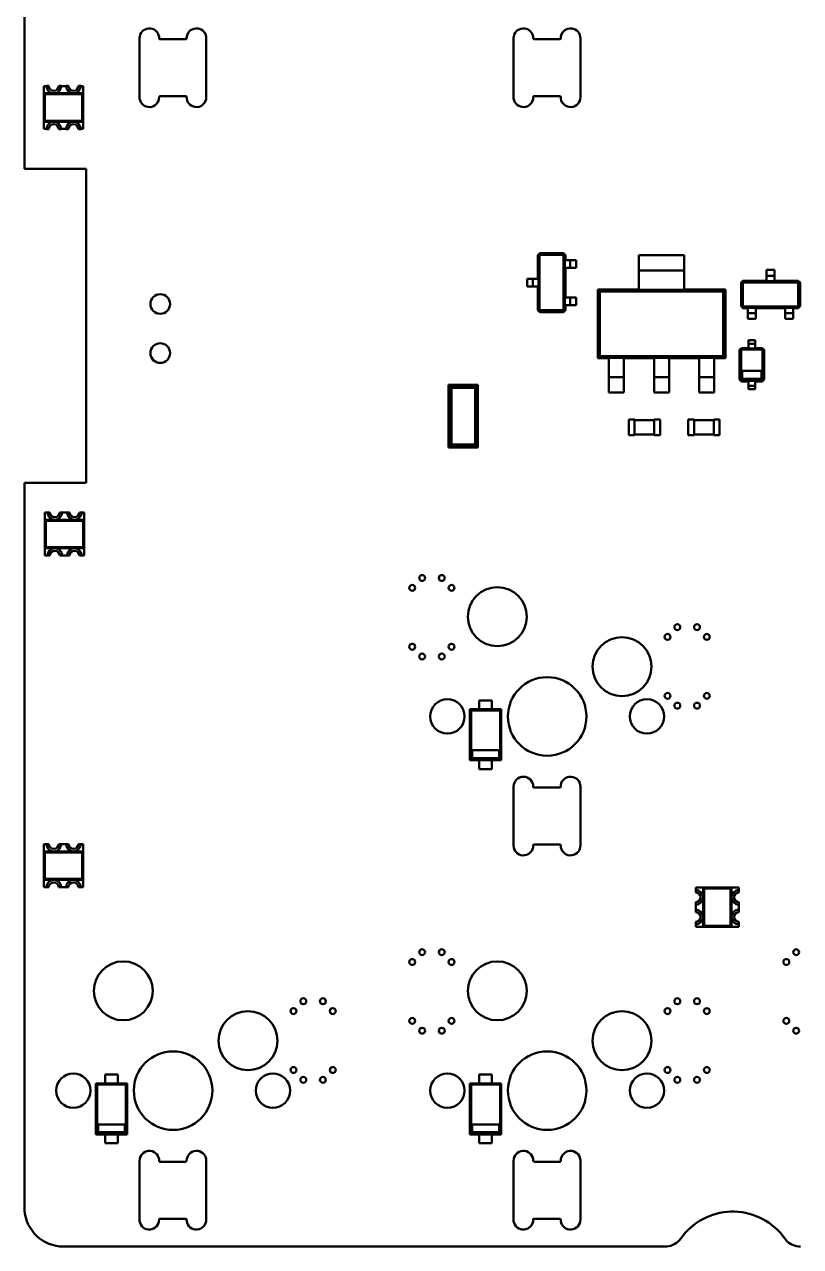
# Model space of a CAD drawing. Header units: millimetres. Extents: x 43 to 387, y 137 to 261.
# Drawn here: x 42.9 to 82.4, y 139 to 201.2 of the extents above; entities that cross this region are included whole.
import ezdxf

# ---------------------------------------------------------------- set-up
doc = ezdxf.new("R2010")
doc.units = ezdxf.units.MM
doc.header["$LTSCALE"] = 0.75
doc.layers.add('Visible', color=7, linetype='Continuous', lineweight=50)

msp = doc.modelspace()

# ---------------------------------------------------------------- linework, layer by layer
at = {"layer": 'Visible', "extrusion": (0, 0, -1)}
for p, q in [((42.921, 249.056), (42.921, 193.858)), ((48.782, 197.498), (48.782, 200.498)), ((49.78, 200.57), (49.782, 200.498)), ((49.812, 200.45), (49.832, 200.448)), ((49.832, 200.448), (51.132, 200.448)), ((51.18, 200.478), (51.182, 200.498)), ((52.18, 200.57), (52.182, 200.498)), ((52.182, 200.498), (52.182, 197.498)), ((67.832, 197.498), (67.832, 200.498)), ((68.83, 200.57), (68.832, 200.498)), ((68.882, 200.448), (70.182, 200.448)), ((70.23, 200.478), (70.232, 200.498)), ((71.23, 200.57), (71.232, 200.498)), ((71.232, 200.498), (71.232, 197.498)), ((43.917, 198.063), (44.042, 198.063)), ((43.917, 195.883), (43.917, 198.063)), ((44.042, 198.063), (44.042, 198.073)), ((44.167, 198.073), (44.042, 198.073)), ((44.792, 198.073), (44.667, 198.073)), ((44.792, 198.063), (44.792, 198.073)), ((44.792, 198.063), (45.042, 198.063)), ((45.042, 198.063), (45.042, 198.073)), ((45.167, 198.073), (45.042, 198.073)), ((45.792, 198.073), (45.667, 198.073)), ((45.792, 198.063), (45.792, 198.073)), ((45.792, 198.063), (45.917, 198.063)), ((45.917, 198.063), (45.917, 195.883)), ((45.917, 197.698), (43.917, 197.698)), ((43.966, 197.649), (43.917, 197.698)), ((43.917, 197.698), (43.917, 196.248)), ((45.868, 197.649), (43.966, 197.649)), ((43.966, 197.649), (43.966, 196.297)), ((45.868, 197.649), (45.917, 197.698)), ((45.868, 196.297), (45.868, 197.649)), ((45.917, 196.248), (45.917, 197.698)), ((48.785, 197.427), (48.782, 197.498)), ((49.784, 197.518), (49.782, 197.498)), ((51.132, 197.548), (49.832, 197.548)), ((51.152, 197.546), (51.132, 197.548)), ((51.185, 197.427), (51.182, 197.498)), ((67.835, 197.427), (67.832, 197.498)), ((68.834, 197.518), (68.832, 197.498)), ((70.182, 197.548), (68.882, 197.548)), ((70.202, 197.546), (70.182, 197.548)), ((70.235, 197.427), (70.232, 197.498)), ((43.966, 196.297), (43.917, 196.248)), ((43.917, 196.248), (44.411, 196.248)), ((43.966, 196.297), (45.868, 196.297)), ((44.423, 196.248), (45.917, 196.248)), ((45.868, 196.297), (45.917, 196.248)), ((44.042, 195.883), (43.917, 195.883)), ((44.042, 195.883), (44.042, 195.873)), ((44.042, 195.873), (44.167, 195.873)), ((44.667, 195.873), (44.792, 195.873)), ((45.042, 195.883), (44.792, 195.883)), ((44.792, 195.873), (44.792, 195.883)), ((45.042, 195.883), (45.042, 195.873)), ((45.042, 195.873), (45.167, 195.873)), ((45.667, 195.873), (45.792, 195.873)), ((45.792, 195.883), (45.792, 195.873)), ((45.917, 195.883), (45.792, 195.883)), ((42.921, 193.858), (46.067, 193.858)), ((46.067, 193.858), (46.067, 177.858)), ((69.067, 189.463), (69.162, 189.558)), ((69.067, 188.258), (69.067, 189.463)), ((69.092, 189.451), (69.175, 189.533)), ((69.092, 188.258), (69.092, 189.451)), ((69.092, 189.451), (69.159, 189.417)), ((69.159, 189.417), (69.208, 189.467)), ((69.159, 186.699), (69.159, 189.417)), ((69.162, 189.558), (70.372, 189.558)), ((69.175, 189.533), (70.36, 189.533)), ((69.175, 189.533), (69.208, 189.467)), ((69.208, 189.467), (70.326, 189.467)), ((70.36, 189.533), (70.326, 189.467)), ((70.326, 189.467), (70.376, 189.417)), ((70.36, 189.533), (70.442, 189.451)), ((70.372, 189.558), (70.467, 189.463)), ((70.442, 189.451), (70.376, 189.417)), ((70.376, 189.417), (70.376, 186.699)), ((70.442, 189.451), (70.442, 189.208)), ((70.442, 189.208), (70.442, 188.808)), ((70.467, 189.463), (70.467, 189.208)), ((70.467, 189.208), (70.717, 189.208)), ((70.817, 189.208), (70.717, 189.208)), ((70.717, 189.208), (70.717, 188.808)), ((71.017, 189.208), (70.817, 189.208)), ((71.017, 189.208), (71.017, 188.808)), ((74.217, 189.458), (74.217, 188.878)), ((74.217, 189.458), (76.517, 189.458)), ((76.517, 189.458), (76.517, 188.878)), ((70.442, 188.808), (70.442, 187.308)), ((70.467, 188.808), (70.467, 187.308)), ((70.467, 188.808), (70.717, 188.808)), ((70.817, 188.808), (70.717, 188.808)), ((71.017, 188.808), (70.817, 188.808)), ((74.217, 188.878), (74.217, 188.678)), ((74.217, 188.208), (74.217, 188.678)), ((74.217, 188.678), (76.517, 188.678)), ((76.517, 188.878), (76.517, 188.678)), ((76.517, 188.208), (76.517, 188.678)), ((80.717, 188.706), (80.717, 188.506)), ((80.717, 188.706), (81.117, 188.706)), ((81.117, 188.706), (81.117, 188.506)), ((68.517, 188.258), (68.717, 188.258)), ((68.517, 187.858), (68.517, 188.258)), ((68.717, 188.258), (68.817, 188.258)), ((69.067, 188.258), (68.817, 188.258)), ((68.817, 187.858), (68.817, 188.258)), ((69.092, 187.858), (69.092, 188.258)), ((74.217, 188.208), (74.217, 187.708)), ((76.517, 188.208), (76.517, 187.708)), ((79.417, 188.061), (79.512, 188.156)), ((79.417, 186.851), (79.417, 188.061)), ((79.442, 188.048), (79.525, 188.131)), ((79.442, 186.863), (79.442, 188.048)), ((79.442, 188.048), (79.509, 188.015)), ((79.509, 188.015), (79.558, 188.064)), ((79.509, 186.897), (79.509, 188.015)), ((79.512, 188.156), (80.717, 188.156)), ((79.525, 188.131), (80.717, 188.131)), ((79.525, 188.131), (79.558, 188.064)), ((79.558, 188.064), (82.276, 188.064)), ((80.717, 188.506), (80.717, 188.406)), ((80.717, 188.156), (80.717, 188.406)), ((80.717, 188.406), (81.117, 188.406)), ((80.717, 188.131), (81.117, 188.131)), ((81.117, 188.506), (81.117, 188.406)), ((81.117, 188.156), (81.117, 188.406)), ((81.117, 188.156), (82.322, 188.156)), ((81.117, 188.131), (82.31, 188.131)), ((82.31, 188.131), (82.276, 188.064)), ((82.276, 188.064), (82.326, 188.015)), ((82.31, 188.131), (82.392, 188.048)), ((82.322, 188.156), (82.417, 188.061)), ((82.392, 188.048), (82.326, 188.015)), ((82.326, 188.015), (82.326, 186.897)), ((82.392, 188.048), (82.392, 186.863)), ((82.417, 188.061), (82.417, 186.851)), ((68.517, 187.858), (68.717, 187.858)), ((68.717, 187.858), (68.817, 187.858)), ((69.067, 187.858), (68.817, 187.858)), ((69.067, 186.653), (69.067, 187.858)), ((69.092, 186.666), (69.092, 187.858)), ((70.442, 187.308), (70.442, 186.908)), ((70.467, 187.308), (70.717, 187.308)), ((70.817, 187.308), (70.717, 187.308)), ((70.717, 187.308), (70.717, 186.908)), ((71.017, 187.308), (70.817, 187.308)), ((71.017, 187.308), (71.017, 186.908)), ((74.217, 187.708), (72.117, 187.708)), ((72.117, 187.708), (72.117, 184.208)), ((74.217, 187.693), (72.132, 187.693)), ((72.132, 187.693), (72.132, 184.223)), ((72.132, 187.693), (72.226, 187.6)), ((78.509, 187.6), (72.226, 187.6)), ((72.226, 187.6), (72.226, 184.317)), ((76.517, 187.693), (74.217, 187.693)), ((78.617, 187.708), (76.517, 187.708)), ((78.602, 187.693), (76.517, 187.693)), ((78.602, 187.693), (78.509, 187.6)), ((78.509, 184.317), (78.509, 187.6)), ((78.602, 184.223), (78.602, 187.693)), ((78.617, 184.208), (78.617, 187.708)), ((69.092, 186.666), (69.159, 186.699)), ((69.208, 186.65), (69.159, 186.699)), ((70.376, 186.699), (70.326, 186.65)), ((70.442, 186.666), (70.376, 186.699)), ((70.442, 186.908), (70.442, 186.666)), ((70.467, 186.908), (70.467, 186.653)), ((70.467, 186.908), (70.717, 186.908)), ((70.817, 186.908), (70.717, 186.908)), ((71.017, 186.908), (70.817, 186.908)), ((79.512, 186.756), (79.417, 186.851)), ((79.442, 186.863), (79.509, 186.897)), ((79.525, 186.781), (79.442, 186.863)), ((79.558, 186.848), (79.509, 186.897)), ((79.767, 186.756), (79.512, 186.756)), ((79.525, 186.781), (79.558, 186.848)), ((79.767, 186.781), (79.525, 186.781)), ((82.276, 186.848), (79.558, 186.848)), ((80.167, 186.781), (79.767, 186.781)), ((79.767, 186.756), (79.767, 186.506)), ((81.667, 186.781), (80.167, 186.781)), ((81.667, 186.756), (80.167, 186.756)), ((80.167, 186.756), (80.167, 186.506)), ((82.067, 186.781), (81.667, 186.781)), ((81.667, 186.756), (81.667, 186.506)), ((82.31, 186.781), (82.067, 186.781)), ((82.322, 186.756), (82.067, 186.756)), ((82.067, 186.756), (82.067, 186.506)), ((82.326, 186.897), (82.276, 186.848)), ((82.31, 186.781), (82.276, 186.848)), ((82.392, 186.863), (82.31, 186.781)), ((82.417, 186.851), (82.322, 186.756)), ((82.392, 186.863), (82.326, 186.897)), ((69.162, 186.558), (69.067, 186.653)), ((69.175, 186.583), (69.092, 186.666)), ((70.372, 186.558), (69.162, 186.558)), ((69.175, 186.583), (69.208, 186.65)), ((70.36, 186.583), (69.175, 186.583)), ((70.326, 186.65), (69.208, 186.65)), ((70.36, 186.583), (70.326, 186.65)), ((70.442, 186.666), (70.36, 186.583)), ((70.467, 186.653), (70.372, 186.558)), ((79.767, 186.406), (79.767, 186.506)), ((80.167, 186.506), (79.767, 186.506)), ((79.767, 186.206), (79.767, 186.406)), ((80.167, 186.206), (79.767, 186.206)), ((80.167, 186.406), (80.167, 186.506)), ((80.167, 186.206), (80.167, 186.406)), ((81.667, 186.406), (81.667, 186.506)), ((82.067, 186.506), (81.667, 186.506)), ((81.667, 186.206), (81.667, 186.406)), ((82.067, 186.206), (81.667, 186.206)), ((82.067, 186.406), (82.067, 186.506)), ((82.067, 186.206), (82.067, 186.406)), ((79.792, 185.128), (79.792, 185.018)), ((79.792, 185.128), (80.142, 185.128)), ((79.792, 185.018), (79.792, 184.948)), ((79.792, 184.728), (79.792, 184.948)), ((79.792, 184.948), (80.142, 184.948)), ((80.142, 185.128), (80.142, 185.018)), ((80.142, 185.018), (80.142, 184.948)), ((80.142, 184.728), (80.142, 184.948)), ((72.117, 184.208), (72.684, 184.208)), ((72.132, 184.223), (72.226, 184.317)), ((72.132, 184.223), (72.684, 184.223)), ((72.226, 184.317), (78.509, 184.317)), ((72.684, 184.223), (73.451, 184.223)), ((72.684, 183.708), (72.684, 184.208)), ((73.451, 184.223), (74.984, 184.223)), ((73.451, 184.208), (74.984, 184.208)), ((73.451, 183.708), (73.451, 184.208)), ((74.984, 184.223), (75.751, 184.223)), ((74.984, 183.708), (74.984, 184.208)), ((75.751, 184.223), (77.284, 184.223)), ((75.751, 184.208), (77.284, 184.208)), ((75.751, 183.708), (75.751, 184.208)), ((77.284, 184.223), (78.051, 184.223)), ((77.284, 183.708), (77.284, 184.208)), ((78.051, 184.223), (78.602, 184.223)), ((78.051, 184.208), (78.617, 184.208)), ((78.051, 183.708), (78.051, 184.208)), ((78.602, 184.223), (78.509, 184.317)), ((79.342, 184.633), (79.437, 184.728)), ((79.342, 183.123), (79.342, 184.633)), ((79.367, 184.621), (79.45, 184.703)), ((79.367, 184.621), (79.427, 184.591)), ((79.367, 183.136), (79.367, 184.621)), ((79.427, 184.591), (79.48, 184.644)), ((79.427, 183.166), (79.427, 184.591)), ((79.437, 184.728), (79.792, 184.728)), ((79.45, 184.703), (79.792, 184.703)), ((79.45, 184.703), (79.48, 184.644)), ((79.48, 184.644), (80.455, 184.644)), ((79.792, 184.703), (80.142, 184.703)), ((80.142, 184.728), (80.497, 184.728)), ((80.142, 184.703), (80.485, 184.703)), ((80.485, 184.703), (80.455, 184.644)), ((80.455, 184.644), (80.508, 184.591)), ((80.485, 184.703), (80.567, 184.621)), ((80.497, 184.728), (80.592, 184.633)), ((80.567, 184.621), (80.508, 184.591)), ((80.508, 184.591), (80.508, 183.166)), ((80.567, 184.621), (80.567, 183.136)), ((80.592, 184.633), (80.592, 183.123)), ((72.684, 183.708), (72.684, 183.238)), ((73.451, 183.708), (73.451, 183.238)), ((74.984, 183.708), (74.984, 183.238)), ((75.751, 183.708), (75.751, 183.238)), ((77.284, 183.708), (77.284, 183.238)), ((78.051, 183.708), (78.051, 183.238)), ((79.477, 183.563), (79.477, 183.163)), ((80.458, 183.563), (79.477, 183.563)), ((80.458, 183.563), (80.458, 183.163)), ((72.684, 183.038), (72.684, 183.238)), ((73.451, 183.238), (72.684, 183.238)), ((72.684, 182.458), (72.684, 183.038)), ((73.451, 183.038), (73.451, 183.238)), ((73.451, 182.458), (73.451, 183.038)), ((74.984, 183.038), (74.984, 183.238)), ((75.751, 183.238), (74.984, 183.238)), ((74.984, 182.458), (74.984, 183.038)), ((75.751, 183.038), (75.751, 183.238)), ((75.751, 182.458), (75.751, 183.038)), ((77.284, 183.038), (77.284, 183.238)), ((78.051, 183.238), (77.284, 183.238)), ((77.284, 182.458), (77.284, 183.038)), ((78.051, 183.038), (78.051, 183.238)), ((78.051, 182.458), (78.051, 183.038)), ((79.437, 183.028), (79.342, 183.123)), ((79.367, 183.136), (79.427, 183.166)), ((79.45, 183.053), (79.367, 183.136)), ((79.48, 183.113), (79.427, 183.166)), ((79.792, 183.028), (79.437, 183.028)), ((79.45, 183.053), (79.48, 183.113)), ((79.792, 183.053), (79.45, 183.053)), ((80.458, 183.163), (79.477, 183.163)), ((80.455, 183.113), (79.48, 183.113)), ((80.142, 183.053), (79.792, 183.053)), ((79.792, 183.028), (79.792, 182.808)), ((80.485, 183.053), (80.142, 183.053)), ((80.497, 183.028), (80.142, 183.028)), ((80.142, 183.028), (80.142, 182.808)), ((80.508, 183.166), (80.455, 183.113)), ((80.485, 183.053), (80.455, 183.113)), ((80.567, 183.136), (80.485, 183.053)), ((80.592, 183.123), (80.497, 183.028)), ((80.567, 183.136), (80.508, 183.166)), ((64.517, 182.808), (64.517, 179.708)), ((64.525, 182.851), (64.525, 182.809)), ((64.567, 182.851), (64.525, 182.851)), ((65.967, 182.858), (64.567, 182.858)), ((64.57, 182.681), (64.57, 179.836)), ((64.592, 182.658), (64.592, 179.858)), ((64.63, 182.621), (64.63, 179.896)), ((64.667, 182.625), (64.667, 179.892)), ((65.84, 182.806), (64.695, 182.806)), ((65.817, 182.783), (64.717, 182.783)), ((65.784, 182.708), (64.751, 182.708)), ((65.78, 182.746), (64.755, 182.746)), ((65.867, 179.892), (65.867, 182.625)), ((65.905, 179.896), (65.905, 182.621)), ((65.942, 179.858), (65.942, 182.658)), ((65.965, 179.836), (65.965, 182.681)), ((66.01, 182.851), (65.968, 182.851)), ((66.01, 182.809), (66.01, 182.851)), ((66.017, 179.708), (66.017, 182.808)), ((73.451, 182.458), (72.684, 182.458)), ((75.751, 182.458), (74.984, 182.458)), ((78.051, 182.458), (77.284, 182.458)), ((79.792, 182.738), (79.792, 182.808)), ((80.142, 182.808), (79.792, 182.808)), ((79.792, 182.628), (79.792, 182.738)), ((80.142, 182.628), (79.792, 182.628)), ((80.142, 182.738), (80.142, 182.808)), ((80.142, 182.628), (80.142, 182.738)), ((73.692, 181.058), (73.692, 181.088)), ((73.692, 181.088), (73.992, 181.088)), ((73.992, 181.058), (73.992, 181.088)), ((74.992, 181.058), (74.992, 181.088)), ((74.992, 181.088), (75.292, 181.088)), ((75.292, 181.058), (75.292, 181.088)), ((76.722, 181.058), (76.722, 181.088)), ((76.722, 181.088), (77.022, 181.088)), ((77.022, 181.058), (77.022, 181.088)), ((78.022, 181.058), (78.022, 181.088)), ((78.022, 181.088), (78.322, 181.088)), ((78.322, 181.058), (78.322, 181.088)), ((73.692, 180.318), (73.692, 181.058)), ((73.992, 180.318), (73.992, 181.058)), ((73.992, 181.058), (74.992, 181.058)), ((74.992, 180.318), (74.992, 181.058)), ((75.292, 180.318), (75.292, 181.058)), ((76.722, 180.318), (76.722, 181.058)), ((77.022, 180.318), (77.022, 181.058)), ((77.022, 181.058), (78.022, 181.058)), ((78.022, 180.318), (78.022, 181.058)), ((78.322, 180.318), (78.322, 181.058)), ((73.692, 180.318), (73.692, 180.288)), ((73.692, 180.288), (73.992, 180.288)), ((73.992, 180.318), (73.992, 180.288)), ((73.992, 180.318), (74.992, 180.318)), ((74.992, 180.318), (74.992, 180.288)), ((74.992, 180.288), (75.292, 180.288)), ((75.292, 180.318), (75.292, 180.288)), ((76.722, 180.318), (76.722, 180.288)), ((76.722, 180.288), (77.022, 180.288)), ((77.022, 180.318), (77.022, 180.288)), ((77.022, 180.318), (78.022, 180.318)), ((78.022, 180.318), (78.022, 180.288)), ((78.022, 180.288), (78.322, 180.288)), ((78.322, 180.318), (78.322, 180.288)), ((64.525, 179.708), (64.525, 179.666)), ((64.525, 179.666), (64.567, 179.666)), ((64.567, 179.658), (65.967, 179.658)), ((64.695, 179.711), (65.84, 179.711)), ((64.717, 179.733), (65.817, 179.733)), ((64.751, 179.808), (65.784, 179.808)), ((64.755, 179.771), (65.78, 179.771)), ((65.968, 179.666), (66.01, 179.666)), ((66.01, 179.666), (66.01, 179.708)), ((46.067, 177.858), (42.921, 177.858)), ((42.921, 177.858), (42.921, 140.98)), ((43.967, 176.348), (44.092, 176.348)), ((43.967, 174.168), (43.967, 176.348)), ((44.092, 176.348), (44.092, 176.358)), ((44.217, 176.358), (44.092, 176.358)), ((44.842, 176.358), (44.717, 176.358)), ((44.842, 176.348), (44.842, 176.358)), ((44.842, 176.348), (45.092, 176.348)), ((45.092, 176.348), (45.092, 176.358)), ((45.217, 176.358), (45.092, 176.358)), ((45.842, 176.358), (45.717, 176.358)), ((45.842, 176.348), (45.842, 176.358)), ((45.842, 176.348), (45.967, 176.348)), ((45.967, 176.348), (45.967, 174.168)), ((45.967, 175.983), (43.967, 175.983)), ((44.016, 175.934), (43.967, 175.983)), ((43.967, 175.983), (43.967, 174.533)), ((45.918, 175.934), (44.016, 175.934)), ((44.016, 175.934), (44.016, 174.582)), ((45.918, 175.934), (45.967, 175.983)), ((45.918, 174.582), (45.918, 175.934)), ((45.967, 174.533), (45.967, 175.983)), ((44.016, 174.582), (43.967, 174.533)), ((43.967, 174.533), (44.461, 174.533)), ((44.016, 174.582), (45.918, 174.582)), ((44.473, 174.533), (45.967, 174.533)), ((45.918, 174.582), (45.967, 174.533)), ((44.092, 174.168), (43.967, 174.168)), ((44.092, 174.168), (44.092, 174.158)), ((44.092, 174.158), (44.217, 174.158)), ((44.717, 174.158), (44.842, 174.158)), ((45.092, 174.168), (44.842, 174.168)), ((44.842, 174.158), (44.842, 174.168)), ((45.092, 174.168), (45.092, 174.158)), ((45.092, 174.158), (45.217, 174.158)), ((45.717, 174.158), (45.842, 174.158)), ((45.842, 174.168), (45.842, 174.158)), ((45.967, 174.168), (45.842, 174.168)), ((66.73, 166.786), (66.08, 166.786)), ((66.08, 166.336), (66.08, 166.786)), ((66.73, 166.336), (66.73, 166.786)), ((66.08, 166.336), (65.605, 166.336)), ((65.605, 166.336), (65.668, 166.273)), ((65.605, 166.336), (65.605, 163.736)), ((67.142, 166.273), (65.668, 166.273)), ((65.668, 166.273), (65.668, 163.799)), ((66.73, 166.336), (66.08, 166.336)), ((67.205, 166.336), (66.73, 166.336)), ((67.205, 166.336), (67.142, 166.273)), ((67.142, 163.799), (67.142, 166.273)), ((67.205, 163.736), (67.205, 166.336)), ((65.605, 163.736), (65.668, 163.799)), ((65.605, 163.736), (66.08, 163.736)), ((65.668, 163.799), (67.142, 163.799)), ((65.718, 164.249), (67.092, 164.249)), ((65.718, 163.849), (65.718, 164.249)), ((65.718, 163.849), (67.092, 163.849)), ((66.08, 163.736), (66.73, 163.736)), ((66.08, 163.736), (66.08, 163.286)), ((66.73, 163.736), (67.205, 163.736)), ((66.73, 163.736), (66.73, 163.286)), ((67.092, 163.849), (67.092, 164.249)), ((67.205, 163.736), (67.142, 163.799)), ((66.08, 163.286), (66.73, 163.286)), ((70.232, 162.398), (70.235, 162.47)), ((67.832, 159.398), (67.832, 162.398)), ((68.832, 162.398), (68.834, 162.378)), ((68.882, 162.348), (70.182, 162.348)), ((70.182, 162.348), (70.202, 162.35)), ((71.232, 162.398), (71.232, 159.398)), ((43.917, 159.463), (44.042, 159.463)), ((43.917, 157.283), (43.917, 159.463)), ((44.042, 159.463), (44.042, 159.473)), ((44.167, 159.473), (44.042, 159.473)), ((44.792, 159.473), (44.667, 159.473)), ((44.792, 159.463), (44.792, 159.473)), ((44.792, 159.463), (45.042, 159.463)), ((45.042, 159.463), (45.042, 159.473)), ((45.167, 159.473), (45.042, 159.473)), ((45.792, 159.473), (45.667, 159.473)), ((45.792, 159.463), (45.792, 159.473)), ((45.792, 159.463), (45.917, 159.463)), ((45.917, 159.463), (45.917, 157.283)), ((68.832, 159.398), (68.83, 159.327)), ((68.882, 159.448), (68.862, 159.446)), ((70.182, 159.448), (68.882, 159.448)), ((70.232, 159.398), (70.23, 159.418)), ((71.232, 159.398), (71.23, 159.327)), ((45.917, 159.098), (43.917, 159.098)), ((43.966, 159.049), (43.917, 159.098)), ((43.917, 159.098), (43.917, 157.648)), ((45.868, 159.049), (43.966, 159.049)), ((43.966, 159.049), (43.966, 157.697)), ((45.868, 159.049), (45.917, 159.098)), ((45.868, 157.697), (45.868, 159.049)), ((45.917, 157.648), (45.917, 159.098)), ((43.966, 157.697), (43.917, 157.648)), ((43.917, 157.648), (44.411, 157.648)), ((43.966, 157.697), (45.868, 157.697)), ((44.423, 157.648), (45.917, 157.648)), ((45.868, 157.697), (45.917, 157.648)), ((44.042, 157.283), (43.917, 157.283)), ((44.042, 157.283), (44.042, 157.273)), ((44.042, 157.273), (44.167, 157.273)), ((44.667, 157.273), (44.792, 157.273)), ((45.042, 157.283), (44.792, 157.283)), ((44.792, 157.273), (44.792, 157.283)), ((45.042, 157.283), (45.042, 157.273)), ((45.042, 157.273), (45.167, 157.273)), ((45.667, 157.273), (45.792, 157.273)), ((45.792, 157.283), (45.792, 157.273)), ((45.917, 157.283), (45.792, 157.283)), ((77.117, 157.133), (77.107, 157.133)), ((77.107, 157.133), (77.107, 157.008)), ((77.117, 157.258), (79.297, 157.258)), ((77.117, 157.133), (77.117, 157.258)), ((77.531, 157.209), (77.482, 157.258)), ((77.482, 157.258), (77.482, 155.258)), ((78.932, 157.258), (77.482, 157.258)), ((77.531, 157.209), (77.531, 155.307)), ((78.883, 157.209), (77.531, 157.209)), ((78.883, 157.209), (78.932, 157.258)), ((78.883, 155.307), (78.883, 157.209)), ((78.932, 155.764), (78.932, 157.258)), ((79.297, 157.258), (79.297, 157.133)), ((79.297, 157.133), (79.307, 157.133)), ((79.307, 157.008), (79.307, 157.133)), ((77.107, 156.508), (77.107, 156.383)), ((77.117, 156.383), (77.107, 156.383)), ((77.117, 156.133), (77.117, 156.383)), ((79.297, 156.383), (79.297, 156.133)), ((79.297, 156.383), (79.307, 156.383)), ((79.307, 156.383), (79.307, 156.508)), ((77.117, 156.133), (77.107, 156.133)), ((77.107, 156.133), (77.107, 156.008)), ((78.932, 155.258), (78.932, 155.752)), ((79.307, 156.133), (79.297, 156.133)), ((79.307, 156.008), (79.307, 156.133)), ((77.107, 155.508), (77.107, 155.383)), ((77.117, 155.383), (77.107, 155.383)), ((77.117, 155.258), (77.117, 155.383)), ((79.297, 155.258), (77.117, 155.258)), ((77.531, 155.307), (77.482, 155.258)), ((77.482, 155.258), (78.932, 155.258)), ((77.531, 155.307), (78.883, 155.307)), ((78.883, 155.307), (78.932, 155.258)), ((79.297, 155.383), (79.297, 155.258)), ((79.297, 155.383), (79.307, 155.383)), ((79.307, 155.383), (79.307, 155.508)), ((47.68, 147.736), (47.03, 147.736)), ((47.03, 147.286), (47.03, 147.736)), ((47.68, 147.286), (47.68, 147.736)), ((66.73, 147.736), (66.08, 147.736)), ((66.08, 147.286), (66.08, 147.736)), ((66.73, 147.286), (66.73, 147.736)), ((47.03, 147.286), (46.555, 147.286)), ((46.555, 147.286), (46.618, 147.223)), ((46.555, 147.286), (46.555, 144.686)), ((48.092, 147.223), (46.618, 147.223)), ((46.618, 147.223), (46.618, 144.749)), ((47.68, 147.286), (47.03, 147.286)), ((48.155, 147.286), (47.68, 147.286)), ((48.155, 147.286), (48.092, 147.223)), ((48.092, 144.749), (48.092, 147.223)), ((48.155, 144.686), (48.155, 147.286)), ((66.08, 147.286), (65.605, 147.286)), ((65.605, 147.286), (65.668, 147.223)), ((65.605, 147.286), (65.605, 144.686)), ((67.142, 147.223), (65.668, 147.223)), ((65.668, 147.223), (65.668, 144.749)), ((66.73, 147.286), (66.08, 147.286)), ((67.205, 147.286), (66.73, 147.286)), ((67.205, 147.286), (67.142, 147.223)), ((67.142, 144.749), (67.142, 147.223)), ((67.205, 144.686), (67.205, 147.286)), ((46.668, 145.199), (48.042, 145.199)), ((46.668, 144.799), (46.668, 145.199)), ((48.042, 144.799), (48.042, 145.199)), ((65.718, 145.199), (67.092, 145.199)), ((65.718, 144.799), (65.718, 145.199)), ((67.092, 144.799), (67.092, 145.199)), ((46.555, 144.686), (46.618, 144.749)), ((46.555, 144.686), (47.03, 144.686)), ((46.618, 144.749), (48.092, 144.749)), ((46.668, 144.799), (48.042, 144.799)), ((47.03, 144.686), (47.68, 144.686)), ((47.03, 144.686), (47.03, 144.236)), ((47.68, 144.686), (48.155, 144.686)), ((47.68, 144.686), (47.68, 144.236)), ((48.155, 144.686), (48.092, 144.749)), ((65.605, 144.686), (65.668, 144.749)), ((65.605, 144.686), (66.08, 144.686)), ((65.668, 144.749), (67.142, 144.749)), ((65.718, 144.799), (67.092, 144.799)), ((66.08, 144.686), (66.73, 144.686)), ((66.08, 144.686), (66.08, 144.236)), ((66.73, 144.686), (67.205, 144.686)), ((66.73, 144.686), (66.73, 144.236)), ((67.205, 144.686), (67.142, 144.749)), ((47.03, 144.236), (47.68, 144.236)), ((66.08, 144.236), (66.73, 144.236)), ((48.782, 140.348), (48.782, 143.348)), ((49.78, 143.42), (49.782, 143.348)), ((49.832, 143.298), (51.132, 143.298)), ((51.18, 143.328), (51.182, 143.348)), ((52.18, 143.42), (52.182, 143.348)), ((52.182, 143.348), (52.182, 140.348)), ((67.832, 140.348), (67.832, 143.348)), ((68.83, 143.42), (68.832, 143.348)), ((68.862, 143.3), (68.882, 143.298)), ((68.882, 143.298), (70.182, 143.298)), ((71.23, 143.42), (71.232, 143.348)), ((71.232, 143.348), (71.232, 140.348)), ((42.921, 140.98), (42.923, 140.838)), ((48.785, 140.277), (48.782, 140.348)), ((49.784, 140.368), (49.782, 140.348)), ((51.132, 140.398), (49.832, 140.398)), ((51.152, 140.396), (51.132, 140.398)), ((51.185, 140.277), (51.182, 140.348)), ((67.835, 140.277), (67.832, 140.348)), ((68.834, 140.368), (68.832, 140.348)), ((70.182, 140.398), (68.882, 140.398)), ((70.202, 140.396), (70.182, 140.398)), ((70.235, 140.277), (70.232, 140.348)), ((76.354, 139.397), (76.461, 139.543)), ((81.639, 139.397), (81.695, 139.321)), ((44.915, 138.979), (75.541, 138.979)), ((75.541, 138.979), (75.636, 138.981))]:
    msp.add_line(p, q, dxfattribs=at)
at = {"layer": 'Visible'}
for centre, radius in [((49.837, 186.968), 0.5), ((49.837, 184.468), 0.5), ((63.172, 173.018), 0.15), ((64.172, 173.018), 0.15), ((62.672, 172.518), 0.15), ((64.672, 172.518), 0.15), ((67.002, 171.048), 1.5), ((76.172, 170.518), 0.15), ((77.172, 170.518), 0.15), ((73.352, 168.508), 1.5), ((75.672, 170.018), 0.15), ((77.672, 170.018), 0.15), ((62.672, 169.518), 0.15), ((64.672, 169.518), 0.15), ((63.172, 169.018), 0.15), ((64.172, 169.018), 0.15), ((69.542, 165.968), 2), ((64.462, 165.968), 0.875), ((74.622, 165.968), 0.875), ((75.672, 167.018), 0.15), ((77.672, 167.018), 0.15), ((76.172, 166.518), 0.15), ((77.172, 166.518), 0.15), ((63.172, 153.968), 0.15), ((64.172, 153.968), 0.15), ((82.222, 153.968), 0.15), ((47.952, 151.998), 1.5), ((62.672, 153.468), 0.15), ((64.672, 153.468), 0.15), ((67.002, 151.998), 1.5), ((81.722, 153.468), 0.15), ((57.122, 151.468), 0.15), ((58.122, 151.468), 0.15), ((76.172, 151.468), 0.15), ((77.172, 151.468), 0.15), ((54.302, 149.458), 1.5), ((56.622, 150.968), 0.15), ((58.622, 150.968), 0.15), ((62.672, 150.468), 0.15), ((64.672, 150.468), 0.15), ((73.352, 149.458), 1.5), ((75.672, 150.968), 0.15), ((77.672, 150.968), 0.15), ((81.722, 150.468), 0.15), ((63.172, 149.968), 0.15), ((64.172, 149.968), 0.15), ((82.222, 149.968), 0.15), ((50.492, 146.918), 2), ((69.542, 146.918), 2), ((56.622, 147.968), 0.15), ((58.622, 147.968), 0.15), ((75.672, 147.968), 0.15), ((77.672, 147.968), 0.15), ((45.412, 146.918), 0.875), ((55.572, 146.918), 0.875), ((57.122, 147.468), 0.15), ((58.122, 147.468), 0.15), ((64.462, 146.918), 0.875), ((74.622, 146.918), 0.875), ((76.172, 147.468), 0.15), ((77.172, 147.468), 0.15)]:
    msp.add_circle(centre, radius, dxfattribs=at)
at = {"layer": 'Visible', "extrusion": (0, 0, -1)}
for centre, radius, start, end in [((-49.283, 200.5), 0.501, 359.83164, 171.96556), ((-51.683, 200.5), 0.501, 359.83164, 171.96556), ((-68.333, 200.5), 0.501, 359.83164, 171.96556), ((-70.733, 200.5), 0.501, 359.83164, 171.96556), ((-44.417, 198.073), 0.25, 180, 0), ((-45.417, 198.073), 0.25, 180, 0), ((-49.281, 197.497), 0.501, 179.83164, 351.96556), ((-51.681, 197.497), 0.501, 179.83164, 351.96556), ((-68.331, 197.497), 0.501, 179.83164, 351.96556), ((-70.731, 197.497), 0.501, 179.83164, 351.96556), ((-44.417, 195.873), 0.25, 0, 180), ((-45.417, 195.873), 0.25, 0, 180), ((-64.517, 182.858), 0.05, 180, 270), ((-64.629, 182.92), 0.158, 311.19228, 314.92558), ((-64.456, 182.747), 0.158, 135.07442, 138.80772), ((-66.079, 182.747), 0.158, 41.19228, 44.92558), ((-66.017, 182.858), 0.05, 270, 0), ((-65.906, 182.92), 0.158, 225.07442, 228.80772), ((-64.751, 179.892), 0.0833, 270, 0), ((-65.784, 179.892), 0.0833, 180, 270), ((-64.629, 179.597), 0.158, 45.07442, 48.80772), ((-64.517, 179.658), 0.05, 90, 180), ((-64.456, 179.77), 0.158, 221.19228, 224.92558), ((-66.079, 179.77), 0.158, 315.07442, 318.80772), ((-66.017, 179.658), 0.05, 0, 90), ((-65.906, 179.597), 0.158, 131.19228, 134.92558), ((-44.467, 176.358), 0.25, 180, 0), ((-45.467, 176.358), 0.25, 180, 0), ((-44.467, 174.158), 0.25, 0, 180), ((-45.467, 174.158), 0.25, 0, 180), ((-68.332, 162.398), 0.5, 0, 180), ((-70.731, 162.4), 0.501, 8.03444, 180.16836), ((-44.417, 159.473), 0.25, 180, 0), ((-45.417, 159.473), 0.25, 180, 0), ((-68.333, 159.397), 0.501, 188.03444, 0.16836), ((-70.733, 159.397), 0.501, 188.03444, 0.16836), ((-44.417, 157.273), 0.25, 0, 180), ((-45.417, 157.273), 0.25, 0, 180), ((-77.107, 156.758), 0.25, 90, 270), ((-79.307, 156.758), 0.25, 270, 90), ((-77.107, 155.758), 0.25, 90, 270), ((-79.307, 155.758), 0.25, 270, 90), ((-49.283, 143.35), 0.501, 359.83164, 171.96556), ((-51.683, 143.35), 0.501, 359.83164, 171.96556), ((-68.333, 143.35), 0.501, 359.83164, 171.96556), ((-70.733, 143.35), 0.501, 359.83164, 171.96556), ((-78.995, 137.508), 3.249, 38.77422, 144.45987), ((-49.281, 140.347), 0.501, 179.83164, 351.96556), ((-51.681, 140.347), 0.501, 179.83164, 351.96556), ((-68.331, 140.347), 0.501, 179.83164, 351.96556), ((-70.731, 140.347), 0.501, 179.83164, 351.96556)]:
    msp.add_arc(centre, radius, start, end, dxfattribs=at)
at = {"layer": 'Visible'}
for centre, radius, start, end in [((49.829, 200.494), 0.0465, 174.46358, 249.57695), ((51.137, 200.495), 0.0465, 264.46358, 339.57695), ((68.882, 200.498), 0.05, 180.00133, 269.99867), ((70.187, 200.495), 0.0465, 264.46358, 339.57695), ((44.417, 198.073), 0.375, 180, 0), ((45.417, 198.073), 0.375, 180, 0), ((49.828, 197.502), 0.0465, 84.46358, 159.57695), ((51.136, 197.503), 0.0465, 354.46358, 69.57695), ((68.878, 197.502), 0.0465, 84.46358, 159.57695), ((70.186, 197.503), 0.0465, 354.46358, 69.57695), ((44.417, 195.873), 0.375, 1.52752, 178.47248), ((45.417, 195.873), 0.375, 0, 180), ((64.695, 182.681), 0.125, 90, 180), ((64.717, 182.658), 0.125, 90, 180), ((64.755, 182.621), 0.125, 90, 180), ((64.751, 182.625), 0.0833, 90, 180), ((65.78, 182.621), 0.125, 0, 90), ((65.784, 182.625), 0.0833, 0, 90), ((65.817, 182.658), 0.125, 0, 90), ((65.84, 182.681), 0.125, 0, 90), ((64.695, 179.836), 0.125, 180, 270), ((64.717, 179.858), 0.125, 180, 270), ((64.755, 179.896), 0.125, 180, 270), ((65.78, 179.896), 0.125, 270, 0), ((65.817, 179.858), 0.125, 270, 0), ((65.84, 179.836), 0.125, 270, 0), ((44.467, 176.358), 0.375, 180, 0), ((45.467, 176.358), 0.375, 180, 0), ((44.467, 174.158), 0.375, 1.52752, 178.47248), ((45.467, 174.158), 0.375, 0, 180), ((68.878, 162.395), 0.0465, 200.42305, 275.53642), ((70.186, 162.394), 0.0465, 290.42305, 5.53642), ((44.417, 159.473), 0.375, 180, 0), ((45.417, 159.473), 0.375, 180, 0), ((68.879, 159.403), 0.0465, 110.42305, 185.53642), ((70.187, 159.402), 0.0465, 20.42305, 95.53642), ((44.417, 157.273), 0.375, 1.52752, 178.47248), ((45.417, 157.273), 0.375, 0, 180), ((77.107, 156.758), 0.375, 270, 90), ((79.307, 156.758), 0.375, 90, 270), ((77.107, 155.758), 0.375, 270, 90), ((79.307, 155.758), 0.375, 91.52752, 268.47247), ((49.832, 143.348), 0.05, 180.00133, 269.99867), ((51.137, 143.345), 0.0465, 264.46358, 339.57695), ((68.879, 143.344), 0.0465, 174.46358, 249.57695), ((70.182, 143.348), 0.05, 270.00133, 359.99867), ((44.91, 140.97), 1.991, 183.81089, 270.13867), ((49.828, 140.352), 0.0465, 84.46358, 159.57695), ((51.136, 140.353), 0.0465, 354.46358, 69.57695), ((68.878, 140.352), 0.0465, 84.46358, 159.57695), ((70.186, 140.353), 0.0465, 354.46358, 69.57695), ((75.544, 139.966), 0.99, 275.28324, 324.83944), ((82.444, 139.968), 0.99, 220.85239, 270.09172)]:
    msp.add_arc(centre, radius, start, end, dxfattribs=at)

doc.saveas('drawing.dxf')
